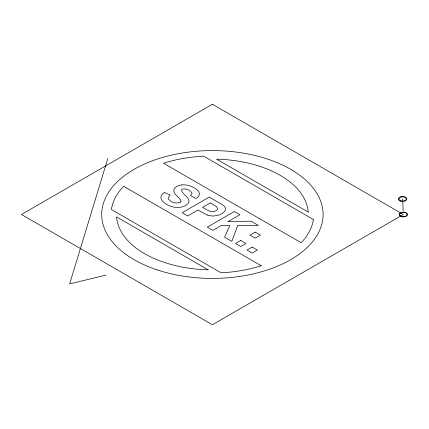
<?xml version="1.0" encoding="UTF-8"?>
<svg xmlns="http://www.w3.org/2000/svg" width="429" height="429" viewBox="0 0 429 429"><rect width="100%" height="100%" fill="white"/><g stroke="black" fill="none" stroke-linecap="round" stroke-linejoin="round"><path stroke-width="0.64" d="M181.022 201.147L180.706 199.978L178.92 197.946A56.703 32.738 0 0 0 177.156 196.192C175.348 194.439 172.914 191.929 174.094 189.189A9.722 5.615 0 0 1 175.112 187.752L176.818 186.481A9.422 5.438 0 0 1 181.853 184.899M107.781 158.617L69.637 283.923L106.043 275.086M181.864 184.926L182.985 184.851A10.376 5.99 0 0 1 185.575 184.926L189.849 185.816L193.763 187.527A26.582 15.347 0 0 1 195.324 188.47C197.517 189.859 200.155 192.289 199.158 195.168A10.811 6.242 0 0 1 197.925 197.077L195.994 198.525L190.444 195.511L191.86 193.876A5.186 2.992 0 0 0 191.956 192.889L189.709 190.626A14.023 8.097 0 0 0 188.857 190.149L186.181 189.135L183.902 188.899A3.024 1.748 0 0 0 182.078 189.468L181.971 189.543A2.44 1.405 0 0 0 181.467 190.39C182.636 194.267 187.275 196.015 188.733 199.844A10.039 5.797 0 0 1 188.98 201.056L188.76 202.504A10.339 5.968 0 0 1 187.602 204.048L185.564 205.518L182.958 206.681A8.644 4.987 0 0 1 181.494 207.046L179.842 207.266A10.956 6.322 0 0 1 174.512 207.207L173.691 207.062A12.302 7.1 0 0 1 172.458 206.767C166.264 205.362 155.142 198.203 164.538 192.406L170.254 195.125L168.742 196.847L168.238 198.429A6.124 3.539 0 0 0 168.42 199.018C170.699 202.166 175.182 203.796 178.968 202.751A4.108 2.37 0 0 0 180.014 202.311M207.432 215.036L208.371 215.363A9.594 5.539 0 0 0 211.636 215.9A8.955 5.169 0 0 0 214.098 215.996L219.466 214.87A16.903 9.76 0 0 0 222.099 213.551L224.437 211.658L225.429 209.888A10.344 5.968 0 0 0 225.257 207.684L224.254 206.102L222.458 204.826L209.282 197.067L182.196 212.704L187.752 215.91L198.01 209.985L201.544 212.023A56.167 32.427 0 0 0 207.416 215.047M402.611 198.976L403.158 210.65M180.995 201.142A3.947 2.279 0 0 1 180.035 202.327M237.709 225.525L231.821 241.355L224.592 237.178L229.805 225.622L221.058 225.622L212.816 230.378L207.266 227.177L234.347 211.54L239.897 214.741L227.955 221.637L251.003 221.155L258.403 225.429L237.709 225.525M212.393 104.258L21.45 214.5L212.393 324.742L403.335 214.5L212.393 104.258M210.29 202.896L202.552 207.363L205.582 209.111A45.142 26.062 0 0 0 207.684 210.253L210.344 211.395A5.041 2.912 0 0 0 213.154 211.545L213.578 211.492A4.435 2.563 0 0 0 215.047 211.127L216.012 210.666A5.931 3.421 0 0 0 217.701 208.725L216.457 206.585L210.29 202.896M240.739 240.481L235.526 243.49L240.739 246.503L245.956 243.49L240.739 240.481M255.207 232.127L249.989 235.14L255.207 238.149L260.419 235.14L255.207 232.127M252.177 247.083L246.965 250.096L252.177 253.105L257.395 250.096L252.177 247.083M308.215 212.076L216.586 159.175A95.914 55.373 0 0 1 308.215 212.076M313.379 219.503L203.732 156.199A101.357 58.516 0 0 0 163.508 163.24L301.179 242.723A101.357 58.516 0 0 0 313.379 219.503M261.277 265.76L123.606 186.277A101.357 58.516 0 0 0 111.406 209.497L221.053 272.801A101.357 58.516 0 0 0 261.277 265.76M208.199 269.825L116.57 216.924A95.914 55.373 0 0 0 208.199 269.825M401.49 216.345A3.689 2.134 0 0 0 407.024 214.5A3.689 2.134 0 0 0 401.49 212.655A3.689 2.134 0 0 0 401.49 216.345M401.228 216.607A4.215 2.435 0 0 0 407.55 214.5A4.215 2.435 0 0 0 401.228 212.393A4.215 2.435 0 0 0 401.228 216.607M400.766 200.82A3.689 2.134 0 0 0 406.306 198.976A3.689 2.134 0 0 0 400.766 197.131A3.689 2.134 0 0 0 400.766 200.82M400.504 201.083A4.215 2.435 0 0 0 406.831 198.976A4.215 2.435 0 0 0 400.504 196.868A4.215 2.435 0 0 0 400.504 201.083M157.046 269.846A110.693 63.91 0 0 0 323.085 214.5A110.693 63.91 0 0 0 157.046 159.154A110.693 63.91 0 0 0 157.046 269.846"/></g></svg>
